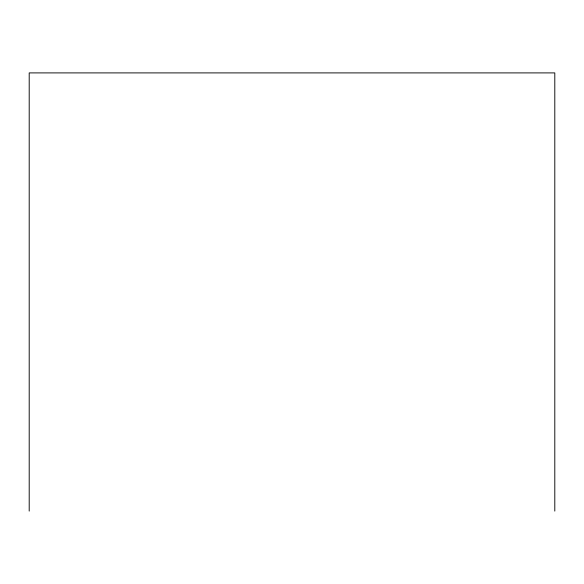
<?xml version="1.0" encoding="UTF-8"?>
<svg xmlns="http://www.w3.org/2000/svg" width="584" height="584" viewBox="0 0 584 584"><rect width="100%" height="100%" fill="white"/><g stroke="black" fill="none" stroke-linecap="round" stroke-linejoin="round"><path stroke-width="0.88" d="M554.8 511.095L554.8 72.905L29.2 72.905L29.2 511.095"/></g></svg>
